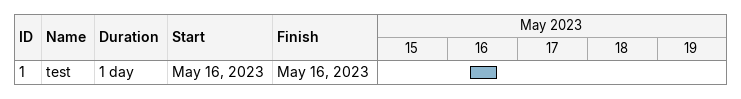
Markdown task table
| ID | Task | Duration | Start | Finish |
|---|---|---|---|---|
| 1 | test | 1d | 2023-05-16 | 2023-05-16 |
